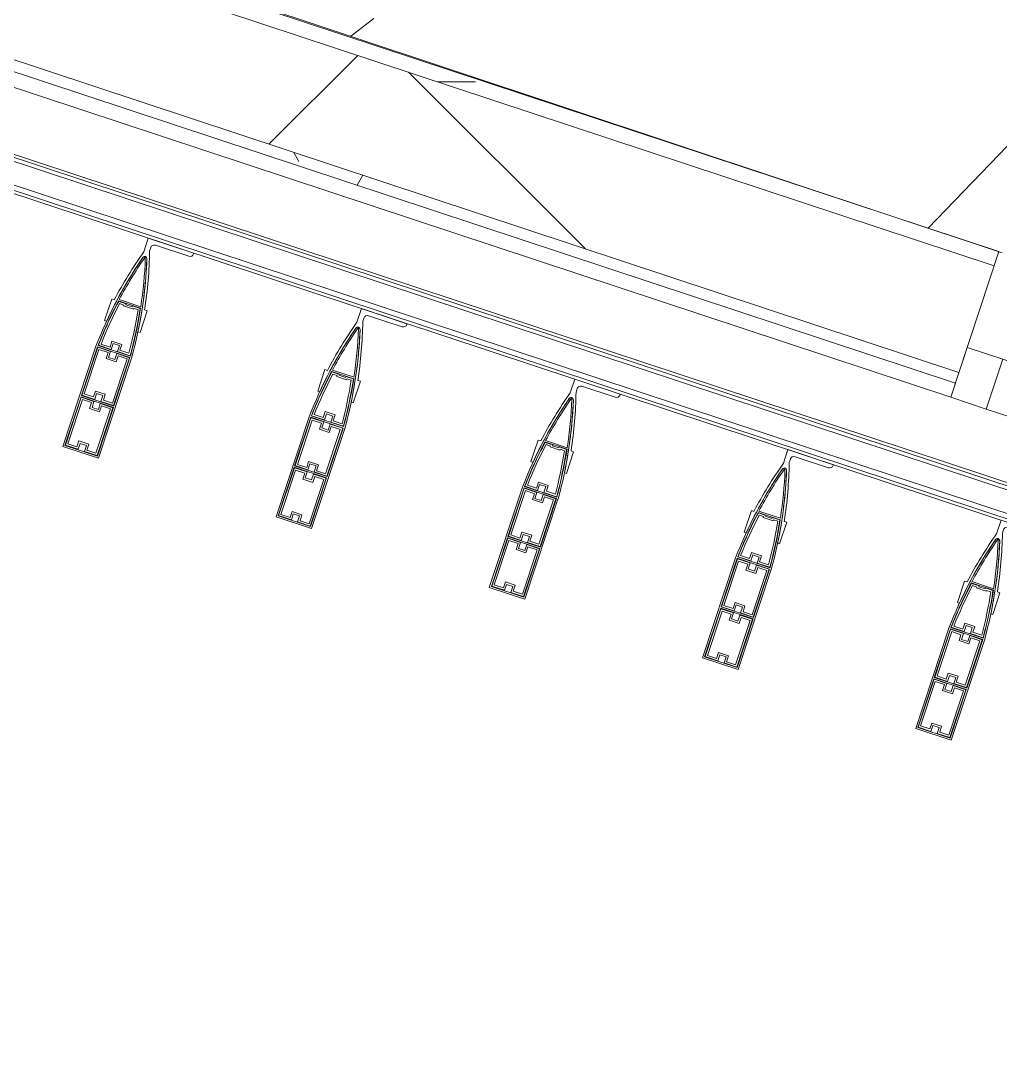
# Model space of a CAD drawing. Header units: millimetres. Extents: x 48966 to 155647, y -43515 to 26217.
# Drawn here: x 63874 to 65183, y -28921 to -27553 of the extents above; entities that cross this region are included whole.
import ezdxf

# ---------------------------------------------------------------- set-up
doc = ezdxf.new("R2010")
doc.units = ezdxf.units.MM
for name, color, linetype, lineweight in [('Каркас_Импост', 7, 'Continuous', 9), ('Обобщенные модели', 7, 'Continuous', 9), ('Обобщенные модели-1', 7, 'Continuous', 18), ('Общие ребра', 7, 'Continuous', 9), ('Окна', 7, 'Continuous', 9), ('Остекление', 7, 'Continuous', 9), ('Стены-1', 7, 'Continuous', 18), ('Штриховка разреза-1', 7, 'Continuous', 9)]:
    doc.layers.add(name, color=color, linetype=linetype, lineweight=lineweight)
doc.layers.add('Окна-1', color=7, linetype='Continuous', lineweight=9, true_color=0x804000)
pattern_1 = [(0, (0, 0), (812.8, 203.2), [67.056, -542.544, 67.056, -542.544, -3251.2]), (0, (0, 0), (812.8, 203.2), [-1219.2, 67.056, -1152.144, 67.056, -542.544, -1422.4]), (0, (0, 0), (812.8, 203.2), [-3048, 67.056, -339.344, 67.056, -948.944]), (120, (304.8, 101.6), (-582.37636, 602.30545), [67.056, -542.544, 67.056, -542.544, -3251.2]), (120, (304.8, 101.6), (-582.37636, 602.30545), [-1219.2, 67.056, -1152.144, 67.056, -542.544, -1422.4]), (120, (304.8, 101.6), (-582.37636, 602.30545), [-3048, 67.056, -339.344, 67.056, -948.944]), (240, (406.4, 508), (-230.42364, -805.50545), [67.056, -542.544, 67.056, -542.544, -3251.2]), (240, (406.4, 508), (-230.42364, -805.50545), [-1219.2, 67.056, -1152.144, 67.056, -542.544, -1422.4]), (240, (406.4, 508), (-230.42364, -805.50545), [-3048, 67.056, -339.344, 67.056, -948.944])]
pattern_2 = [(74.61, (71046.34, -6543.32), (171.45544, 1180.3304), [201.168, -1722.033]), (74.61, (71026.16, -6516.29), (171.45544, 1180.3304), [201.168, -1722.033]), (74.61, (71086.93, -6496.19), (171.45544, 1180.3304), [201.168, -1722.033])]

# ---------------------------------------------------------------- blocks, each defined once
blk = doc.blocks.new('Обвязочная балка 1 - Обвязочная балка 1-1451838-План 5-го этажа на отм_ _12_600')
at = {"layer": 'Обобщенные модели'}
for p, q in [((74394.9, -31223.5), (60228.5, -26538.4)), ((60219, -26566.7), (74385.5, -31251.9))]:
    blk.add_line(p, q, dxfattribs=at)
at = {"layer": 'Обобщенные модели-1'}
for p, q in [((60230.1, -26533.4), (74396.5, -31218.6)), ((74397.8, -31214.8), (60231.4, -26529.6)), ((60215.6, -26577.1), (74382.1, -31262.2)), ((74383.3, -31258.4), (60216.8, -26573.3))]:
    blk.add_line(p, q, dxfattribs=at)
blk = doc.blocks.new('Профиль ламели637 - Профиль ламели-1637617-План 5-го этажа на отм_ _12_600')
at = {"layer": 'Обобщенные модели-1'}
for p, q in [((89806.9, 24507.1), (89806.9, 24366.2)), ((89856.9, 24507.1), (89806.9, 24507.1)), ((89809.1, 24436.5), (89809.1, 24504.9)), ((89809.1, 24504.9), (89854.7, 24504.9)), ((89827.4, 24504.4), (89809.6, 24504.4)), ((89809.6, 24504.4), (89809.6, 24437)), ((89827.4, 24496), (89827.4, 24504.4)), ((89854.2, 24504.4), (89836.3, 24504.4)), ((89836.3, 24504.4), (89836.3, 24496)), ((89854.2, 24437), (89854.2, 24504.4)), ((89854.7, 24504.9), (89854.7, 24436.5)), ((89856.9, 24366.2), (89856.9, 24507.1)), ((89812.1, 24439.5), (89812.1, 24501.9)), ((89812.1, 24501.9), (89824.9, 24501.9)), ((89824.9, 24501.9), (89824.9, 24493.5)), ((89824.9, 24493.5), (89838.8, 24493.5)), ((89836.3, 24496), (89827.4, 24496)), ((89838.8, 24493.5), (89838.8, 24501.9)), ((89838.8, 24501.9), (89851.7, 24501.9)), ((89851.7, 24501.9), (89851.7, 24439.5)), ((89854.7, 24436.5), (89809.1, 24436.5)), ((89809.6, 24437), (89827.4, 24437)), ((89824.9, 24439.5), (89812.1, 24439.5)), ((89838.8, 24447.9), (89824.9, 24447.9)), ((89824.9, 24447.9), (89824.9, 24439.5)), ((89827.4, 24437), (89827.4, 24445.4)), ((89827.4, 24445.4), (89836.3, 24445.4)), ((89836.3, 24445.4), (89836.3, 24437)), ((89836.3, 24437), (89854.2, 24437)), ((89838.8, 24439.5), (89838.8, 24447.9)), ((89851.7, 24439.5), (89838.8, 24439.5)), ((89809.1, 24434.6), (89854.7, 24434.6)), ((89809.1, 24366.2), (89809.1, 24434.6)), ((89827.4, 24434.1), (89809.6, 24434.1)), ((89809.6, 24434.1), (89809.6, 24366.7)), ((89812.1, 24369.2), (89812.1, 24431.6)), ((89812.1, 24431.6), (89824.9, 24431.6)), ((89824.9, 24431.6), (89824.9, 24423.2)), ((89824.9, 24423.2), (89838.8, 24423.2)), ((89827.4, 24425.7), (89827.4, 24434.1)), ((89836.3, 24425.7), (89827.4, 24425.7)), ((89854.2, 24434.1), (89836.3, 24434.1)), ((89836.3, 24434.1), (89836.3, 24425.7)), ((89838.8, 24423.2), (89838.8, 24431.6)), ((89838.8, 24431.6), (89851.7, 24431.6)), ((89851.7, 24431.6), (89851.7, 24369.2)), ((89854.2, 24366.7), (89854.2, 24434.1)), ((89854.7, 24434.6), (89854.7, 24366.2)), ((89824.9, 24369.2), (89812.1, 24369.2)), ((89838.8, 24377.6), (89824.9, 24377.6)), ((89824.9, 24377.6), (89824.9, 24369.2)), ((89827.4, 24366.7), (89827.4, 24375.1)), ((89827.4, 24375.1), (89836.3, 24375.1)), ((89836.3, 24375.1), (89836.3, 24366.7)), ((89838.8, 24369.2), (89838.8, 24377.6)), ((89851.7, 24369.2), (89838.8, 24369.2)), ((89854.7, 24366.2), (89809.1, 24366.2)), ((89809.1, 24364.3), (89854.6, 24364.3)), ((89809.6, 24366.7), (89827.4, 24366.7)), ((89827.4, 24363.8), (89809.6, 24363.8)), ((89812.2, 24361.3), (89824.9, 24361.3)), ((89824.9, 24361.3), (89824.9, 24352.9)), ((89827.4, 24355.4), (89827.4, 24363.8)), ((89836.3, 24355.4), (89827.4, 24355.4)), ((89836.3, 24366.7), (89854.2, 24366.7)), ((89854.2, 24363.8), (89836.3, 24363.8)), ((89836.3, 24363.8), (89836.3, 24355.4)), ((89838.8, 24352.9), (89838.8, 24361.3)), ((89838.8, 24361.3), (89851.5, 24361.3)), ((89824.9, 24352.9), (89838.8, 24352.9)), ((89809.8, 24330.1), (89806.9, 24330.1)), ((89806.9, 24330.1), (89806.9, 24299.7)), ((89856.8, 24330.1), (89853.9, 24330.1)), ((89856.8, 24299.7), (89856.8, 24330.1)), ((89806.9, 24299.7), (89810.5, 24299.7)), ((89847.4, 24299.2), (89816.3, 24299.2)), ((89816.8, 24299.7), (89827.4, 24299.7)), ((89824.9, 24302.2), (89818.9, 24302.2)), ((89838.8, 24303.5), (89824.9, 24303.5)), ((89824.9, 24303.5), (89824.9, 24302.2)), ((89827.4, 24299.7), (89827.4, 24301)), ((89827.4, 24301), (89836.3, 24301)), ((89836.3, 24301), (89836.3, 24299.7)), ((89836.3, 24299.7), (89846.9, 24299.7)), ((89838.8, 24302.2), (89838.8, 24303.5)), ((89844.8, 24302.2), (89838.8, 24302.2)), ((89853.2, 24299.7), (89856.8, 24299.7)), ((89816.6, 24297.3), (89847.1, 24297.3)), ((89828.9, 24223), (89828.9, 24218.1)), ((89835.9, 24207.1), (89835.9, 24226.3)), ((89771.9, 24208.1), (89771.9, 24207.1)), ((89771.9, 24207.1), (89835.9, 24207.1)), ((89823.9, 24213.1), (89776.9, 24213.1))]:
    blk.add_line(p, q, dxfattribs=at)
for centre, radius, start, end in [((90380.6, 24394.6), 574.5, 182.8338, 196.2258), ((90380.7, 24394.3), 572.3, 183.0109, 189.5715), ((90380.4, 24395.9), 571.8, 183.2193, 189.6867), ((90380.5, 24395.6), 569.3, 183.4571, 189.4457), ((89283.1, 24394.6), 574.5, 343.7742, 357.1662), ((89283.2, 24395.6), 569.3, 350.5543, 356.5429), ((89283.3, 24395.9), 571.8, 350.3133, 356.7807), ((89283, 24394.3), 572.3, 350.4285, 356.9891), ((90380.6, 24394.6), 574.5, 186.4465, 196.2576), ((89283.1, 24394.6), 574.5, 343.7424, 353.5535), ((90377.1, 24394.6), 574.5, 189.5084, 197.3712), ((89286.6, 24394.6), 574.5, 342.9661, 350.4916), ((90349, 24386.8), 539.8, 189.5428, 196.4344), ((89314.7, 24386.8), 539.8, 343.5656, 350.4572), ((89831.9, 24235.1), 3, 200, 340), ((89831.9, 24234.5), 2.84, 196.2576, 343.7424), ((89831.9, 24234.2), 0.645, 196.4344, 343.5656), ((89823.9, 24218.1), 5, 270, 0), ((89776.9, 24208.1), 5, 90, 180)]:
    blk.add_arc(centre, radius, start, end, dxfattribs=at)
blk = doc.blocks.new('Профиль ламели638 - Профиль ламели-1637881-План 5-го этажа на отм_ _12_600')
at = {"layer": 'Обобщенные модели-1'}
for p, q in [((89806.9, 24507.1), (89806.9, 24366.2)), ((89856.9, 24507.1), (89806.9, 24507.1)), ((89809.1, 24436.5), (89809.1, 24504.9)), ((89809.1, 24504.9), (89854.7, 24504.9)), ((89827.4, 24504.4), (89809.6, 24504.4)), ((89809.6, 24504.4), (89809.6, 24437)), ((89827.4, 24496), (89827.4, 24504.4)), ((89854.2, 24504.4), (89836.3, 24504.4)), ((89836.3, 24504.4), (89836.3, 24496)), ((89854.2, 24437), (89854.2, 24504.4)), ((89854.7, 24504.9), (89854.7, 24436.5)), ((89856.9, 24366.2), (89856.9, 24507.1)), ((89812.1, 24439.5), (89812.1, 24501.9)), ((89812.1, 24501.9), (89824.9, 24501.9)), ((89824.9, 24501.9), (89824.9, 24493.5)), ((89824.9, 24493.5), (89838.8, 24493.5)), ((89836.3, 24496), (89827.4, 24496)), ((89838.8, 24493.5), (89838.8, 24501.9)), ((89838.8, 24501.9), (89851.7, 24501.9)), ((89851.7, 24501.9), (89851.7, 24439.5)), ((89854.7, 24436.5), (89809.1, 24436.5)), ((89809.6, 24437), (89827.4, 24437)), ((89824.9, 24439.5), (89812.1, 24439.5)), ((89838.8, 24447.9), (89824.9, 24447.9)), ((89824.9, 24447.9), (89824.9, 24439.5)), ((89827.4, 24437), (89827.4, 24445.4)), ((89827.4, 24445.4), (89836.3, 24445.4)), ((89836.3, 24445.4), (89836.3, 24437)), ((89836.3, 24437), (89854.2, 24437)), ((89838.8, 24439.5), (89838.8, 24447.9)), ((89851.7, 24439.5), (89838.8, 24439.5)), ((89809.1, 24434.6), (89854.7, 24434.6)), ((89809.1, 24366.2), (89809.1, 24434.6)), ((89827.4, 24434.1), (89809.6, 24434.1)), ((89809.6, 24434.1), (89809.6, 24366.7)), ((89812.1, 24369.2), (89812.1, 24431.6)), ((89812.1, 24431.6), (89824.9, 24431.6)), ((89824.9, 24431.6), (89824.9, 24423.2)), ((89824.9, 24423.2), (89838.8, 24423.2)), ((89827.4, 24425.7), (89827.4, 24434.1)), ((89836.3, 24425.7), (89827.4, 24425.7)), ((89854.2, 24434.1), (89836.3, 24434.1)), ((89836.3, 24434.1), (89836.3, 24425.7)), ((89838.8, 24423.2), (89838.8, 24431.6)), ((89838.8, 24431.6), (89851.7, 24431.6)), ((89851.7, 24431.6), (89851.7, 24369.2)), ((89854.2, 24366.7), (89854.2, 24434.1)), ((89854.7, 24434.6), (89854.7, 24366.2)), ((89824.9, 24369.2), (89812.1, 24369.2)), ((89838.8, 24377.6), (89824.9, 24377.6)), ((89824.9, 24377.6), (89824.9, 24369.2)), ((89827.4, 24366.7), (89827.4, 24375.1)), ((89827.4, 24375.1), (89836.3, 24375.1)), ((89836.3, 24375.1), (89836.3, 24366.7)), ((89838.8, 24369.2), (89838.8, 24377.6)), ((89851.7, 24369.2), (89838.8, 24369.2)), ((89854.7, 24366.2), (89809.1, 24366.2)), ((89809.1, 24364.3), (89854.6, 24364.3)), ((89809.6, 24366.7), (89827.4, 24366.7)), ((89827.4, 24363.8), (89809.6, 24363.8)), ((89812.2, 24361.3), (89824.9, 24361.3)), ((89824.9, 24361.3), (89824.9, 24352.9)), ((89827.4, 24355.4), (89827.4, 24363.8)), ((89836.3, 24355.4), (89827.4, 24355.4)), ((89836.3, 24366.7), (89854.2, 24366.7)), ((89854.2, 24363.8), (89836.3, 24363.8)), ((89836.3, 24363.8), (89836.3, 24355.4)), ((89838.8, 24352.9), (89838.8, 24361.3)), ((89838.8, 24361.3), (89851.5, 24361.3)), ((89824.9, 24352.9), (89838.8, 24352.9)), ((89809.8, 24330.1), (89806.9, 24330.1)), ((89806.9, 24330.1), (89806.9, 24299.7)), ((89856.8, 24330.1), (89853.9, 24330.1)), ((89856.8, 24299.7), (89856.8, 24330.1)), ((89806.9, 24299.7), (89810.5, 24299.7)), ((89847.4, 24299.2), (89816.3, 24299.2)), ((89816.8, 24299.7), (89827.4, 24299.7)), ((89824.9, 24302.2), (89818.9, 24302.2)), ((89838.8, 24303.5), (89824.9, 24303.5)), ((89824.9, 24303.5), (89824.9, 24302.2)), ((89827.4, 24299.7), (89827.4, 24301)), ((89827.4, 24301), (89836.3, 24301)), ((89836.3, 24301), (89836.3, 24299.7)), ((89836.3, 24299.7), (89846.9, 24299.7)), ((89838.8, 24302.2), (89838.8, 24303.5)), ((89844.8, 24302.2), (89838.8, 24302.2)), ((89853.2, 24299.7), (89856.8, 24299.7)), ((89816.6, 24297.3), (89847.1, 24297.3)), ((89828.9, 24223), (89828.9, 24218.1)), ((89835.9, 24207.1), (89835.9, 24226.3)), ((89771.9, 24208.1), (89771.9, 24207.1)), ((89771.9, 24207.1), (89835.9, 24207.1)), ((89823.9, 24213.1), (89776.9, 24213.1))]:
    blk.add_line(p, q, dxfattribs=at)
for centre, radius, start, end in [((90380.6, 24394.6), 574.5, 182.8338, 196.2258), ((90380.7, 24394.3), 572.3, 183.0109, 189.5715), ((90380.4, 24395.9), 571.8, 183.2193, 189.6867), ((90380.5, 24395.6), 569.3, 183.4571, 189.4457), ((89283.1, 24394.6), 574.5, 343.7742, 357.1662), ((89283.2, 24395.6), 569.3, 350.5543, 356.5429), ((89283.3, 24395.9), 571.8, 350.3133, 356.7807), ((89283, 24394.3), 572.3, 350.4285, 356.9891), ((90380.6, 24394.6), 574.5, 186.4465, 196.2576), ((89283.1, 24394.6), 574.5, 343.7424, 353.5535), ((90377.1, 24394.6), 574.5, 189.5084, 197.3712), ((89286.6, 24394.6), 574.5, 342.9661, 350.4916), ((90349, 24386.8), 539.8, 189.5428, 196.4344), ((89314.7, 24386.8), 539.8, 343.5656, 350.4572), ((89831.9, 24235.1), 3, 200, 340), ((89831.9, 24234.5), 2.84, 196.2576, 343.7424), ((89831.9, 24234.2), 0.645, 196.4344, 343.5656), ((89823.9, 24218.1), 5, 270, 0), ((89776.9, 24208.1), 5, 90, 180)]:
    blk.add_arc(centre, radius, start, end, dxfattribs=at)
blk = doc.blocks.new('Профиль ламели639 - Профиль ламели-1638145-План 5-го этажа на отм_ _12_600')
at = {"layer": 'Обобщенные модели-1'}
for p, q in [((89806.9, 24507.1), (89806.9, 24366.2)), ((89856.9, 24507.1), (89806.9, 24507.1)), ((89809.1, 24436.5), (89809.1, 24504.9)), ((89809.1, 24504.9), (89854.7, 24504.9)), ((89827.4, 24504.4), (89809.6, 24504.4)), ((89809.6, 24504.4), (89809.6, 24437)), ((89827.4, 24496), (89827.4, 24504.4)), ((89854.2, 24504.4), (89836.3, 24504.4)), ((89836.3, 24504.4), (89836.3, 24496)), ((89854.2, 24437), (89854.2, 24504.4)), ((89854.7, 24504.9), (89854.7, 24436.5)), ((89856.9, 24366.2), (89856.9, 24507.1)), ((89812.1, 24439.5), (89812.1, 24501.9)), ((89812.1, 24501.9), (89824.9, 24501.9)), ((89824.9, 24501.9), (89824.9, 24493.5)), ((89824.9, 24493.5), (89838.8, 24493.5)), ((89836.3, 24496), (89827.4, 24496)), ((89838.8, 24493.5), (89838.8, 24501.9)), ((89838.8, 24501.9), (89851.7, 24501.9)), ((89851.7, 24501.9), (89851.7, 24439.5)), ((89854.7, 24436.5), (89809.1, 24436.5)), ((89809.6, 24437), (89827.4, 24437)), ((89824.9, 24439.5), (89812.1, 24439.5)), ((89838.8, 24447.9), (89824.9, 24447.9)), ((89824.9, 24447.9), (89824.9, 24439.5)), ((89827.4, 24437), (89827.4, 24445.4)), ((89827.4, 24445.4), (89836.3, 24445.4)), ((89836.3, 24445.4), (89836.3, 24437)), ((89836.3, 24437), (89854.2, 24437)), ((89838.8, 24439.5), (89838.8, 24447.9)), ((89851.7, 24439.5), (89838.8, 24439.5)), ((89809.1, 24434.6), (89854.7, 24434.6)), ((89809.1, 24366.2), (89809.1, 24434.6)), ((89827.4, 24434.1), (89809.6, 24434.1)), ((89809.6, 24434.1), (89809.6, 24366.7)), ((89812.1, 24369.2), (89812.1, 24431.6)), ((89812.1, 24431.6), (89824.9, 24431.6)), ((89824.9, 24431.6), (89824.9, 24423.2)), ((89824.9, 24423.2), (89838.8, 24423.2)), ((89827.4, 24425.7), (89827.4, 24434.1)), ((89836.3, 24425.7), (89827.4, 24425.7)), ((89854.2, 24434.1), (89836.3, 24434.1)), ((89836.3, 24434.1), (89836.3, 24425.7)), ((89838.8, 24423.2), (89838.8, 24431.6)), ((89838.8, 24431.6), (89851.7, 24431.6)), ((89851.7, 24431.6), (89851.7, 24369.2)), ((89854.2, 24366.7), (89854.2, 24434.1)), ((89854.7, 24434.6), (89854.7, 24366.2)), ((89824.9, 24369.2), (89812.1, 24369.2)), ((89838.8, 24377.6), (89824.9, 24377.6)), ((89824.9, 24377.6), (89824.9, 24369.2)), ((89827.4, 24366.7), (89827.4, 24375.1)), ((89827.4, 24375.1), (89836.3, 24375.1)), ((89836.3, 24375.1), (89836.3, 24366.7)), ((89838.8, 24369.2), (89838.8, 24377.6)), ((89851.7, 24369.2), (89838.8, 24369.2)), ((89854.7, 24366.2), (89809.1, 24366.2)), ((89809.1, 24364.3), (89854.6, 24364.3)), ((89809.6, 24366.7), (89827.4, 24366.7)), ((89827.4, 24363.8), (89809.6, 24363.8)), ((89812.2, 24361.3), (89824.9, 24361.3)), ((89824.9, 24361.3), (89824.9, 24352.9)), ((89827.4, 24355.4), (89827.4, 24363.8)), ((89836.3, 24355.4), (89827.4, 24355.4)), ((89836.3, 24366.7), (89854.2, 24366.7)), ((89854.2, 24363.8), (89836.3, 24363.8)), ((89836.3, 24363.8), (89836.3, 24355.4)), ((89838.8, 24352.9), (89838.8, 24361.3)), ((89838.8, 24361.3), (89851.5, 24361.3)), ((89824.9, 24352.9), (89838.8, 24352.9)), ((89809.8, 24330.1), (89806.9, 24330.1)), ((89806.9, 24330.1), (89806.9, 24299.7)), ((89856.8, 24330.1), (89853.9, 24330.1)), ((89856.8, 24299.7), (89856.8, 24330.1)), ((89806.9, 24299.7), (89810.5, 24299.7)), ((89847.4, 24299.2), (89816.3, 24299.2)), ((89816.8, 24299.7), (89827.4, 24299.7)), ((89824.9, 24302.2), (89818.9, 24302.2)), ((89838.8, 24303.5), (89824.9, 24303.5)), ((89824.9, 24303.5), (89824.9, 24302.2)), ((89827.4, 24299.7), (89827.4, 24301)), ((89827.4, 24301), (89836.3, 24301)), ((89836.3, 24301), (89836.3, 24299.7)), ((89836.3, 24299.7), (89846.9, 24299.7)), ((89838.8, 24302.2), (89838.8, 24303.5)), ((89844.8, 24302.2), (89838.8, 24302.2)), ((89853.2, 24299.7), (89856.8, 24299.7)), ((89816.6, 24297.3), (89847.1, 24297.3)), ((89828.9, 24223), (89828.9, 24218.1)), ((89835.9, 24207.1), (89835.9, 24226.3)), ((89771.9, 24208.1), (89771.9, 24207.1)), ((89771.9, 24207.1), (89835.9, 24207.1)), ((89823.9, 24213.1), (89776.9, 24213.1))]:
    blk.add_line(p, q, dxfattribs=at)
for centre, radius, start, end in [((90380.6, 24394.6), 574.5, 182.8338, 196.2258), ((90380.7, 24394.3), 572.3, 183.0109, 189.5715), ((90380.4, 24395.9), 571.8, 183.2193, 189.6867), ((90380.5, 24395.6), 569.3, 183.4571, 189.4457), ((89283.1, 24394.6), 574.5, 343.7742, 357.1662), ((89283.2, 24395.6), 569.3, 350.5543, 356.5429), ((89283.3, 24395.9), 571.8, 350.3133, 356.7807), ((89283, 24394.3), 572.3, 350.4285, 356.9891), ((90380.6, 24394.6), 574.5, 186.4465, 196.2576), ((89283.1, 24394.6), 574.5, 343.7424, 353.5535), ((90377.1, 24394.6), 574.5, 189.5084, 197.3712), ((89286.6, 24394.6), 574.5, 342.9661, 350.4916), ((90349, 24386.8), 539.8, 189.5428, 196.4344), ((89314.7, 24386.8), 539.8, 343.5656, 350.4572), ((89831.9, 24235.1), 3, 200, 340), ((89831.9, 24234.5), 2.84, 196.2576, 343.7424), ((89831.9, 24234.2), 0.645, 196.4344, 343.5656), ((89823.9, 24218.1), 5, 270, 0), ((89776.9, 24208.1), 5, 90, 180)]:
    blk.add_arc(centre, radius, start, end, dxfattribs=at)
blk = doc.blocks.new('Профиль ламели640 - Профиль ламели-1638409-План 5-го этажа на отм_ _12_600')
at = {"layer": 'Обобщенные модели-1'}
for p, q in [((89806.9, 24507.1), (89806.9, 24366.2)), ((89856.9, 24507.1), (89806.9, 24507.1)), ((89809.1, 24436.5), (89809.1, 24504.9)), ((89809.1, 24504.9), (89854.7, 24504.9)), ((89827.4, 24504.4), (89809.6, 24504.4)), ((89809.6, 24504.4), (89809.6, 24437)), ((89827.4, 24496), (89827.4, 24504.4)), ((89854.2, 24504.4), (89836.3, 24504.4)), ((89836.3, 24504.4), (89836.3, 24496)), ((89854.2, 24437), (89854.2, 24504.4)), ((89854.7, 24504.9), (89854.7, 24436.5)), ((89856.9, 24366.2), (89856.9, 24507.1)), ((89812.1, 24439.5), (89812.1, 24501.9)), ((89812.1, 24501.9), (89824.9, 24501.9)), ((89824.9, 24501.9), (89824.9, 24493.5)), ((89824.9, 24493.5), (89838.8, 24493.5)), ((89836.3, 24496), (89827.4, 24496)), ((89838.8, 24493.5), (89838.8, 24501.9)), ((89838.8, 24501.9), (89851.7, 24501.9)), ((89851.7, 24501.9), (89851.7, 24439.5)), ((89854.7, 24436.5), (89809.1, 24436.5)), ((89809.6, 24437), (89827.4, 24437)), ((89824.9, 24439.5), (89812.1, 24439.5)), ((89838.8, 24447.9), (89824.9, 24447.9)), ((89824.9, 24447.9), (89824.9, 24439.5)), ((89827.4, 24437), (89827.4, 24445.4)), ((89827.4, 24445.4), (89836.3, 24445.4)), ((89836.3, 24445.4), (89836.3, 24437)), ((89836.3, 24437), (89854.2, 24437)), ((89838.8, 24439.5), (89838.8, 24447.9)), ((89851.7, 24439.5), (89838.8, 24439.5)), ((89809.1, 24434.6), (89854.7, 24434.6)), ((89809.1, 24366.2), (89809.1, 24434.6)), ((89827.4, 24434.1), (89809.6, 24434.1)), ((89809.6, 24434.1), (89809.6, 24366.7)), ((89812.1, 24369.2), (89812.1, 24431.6)), ((89812.1, 24431.6), (89824.9, 24431.6)), ((89824.9, 24431.6), (89824.9, 24423.2)), ((89824.9, 24423.2), (89838.8, 24423.2)), ((89827.4, 24425.7), (89827.4, 24434.1)), ((89836.3, 24425.7), (89827.4, 24425.7)), ((89854.2, 24434.1), (89836.3, 24434.1)), ((89836.3, 24434.1), (89836.3, 24425.7)), ((89838.8, 24423.2), (89838.8, 24431.6)), ((89838.8, 24431.6), (89851.7, 24431.6)), ((89851.7, 24431.6), (89851.7, 24369.2)), ((89854.2, 24366.7), (89854.2, 24434.1)), ((89854.7, 24434.6), (89854.7, 24366.2)), ((89824.9, 24369.2), (89812.1, 24369.2)), ((89838.8, 24377.6), (89824.9, 24377.6)), ((89824.9, 24377.6), (89824.9, 24369.2)), ((89827.4, 24366.7), (89827.4, 24375.1)), ((89827.4, 24375.1), (89836.3, 24375.1)), ((89836.3, 24375.1), (89836.3, 24366.7)), ((89838.8, 24369.2), (89838.8, 24377.6)), ((89851.7, 24369.2), (89838.8, 24369.2)), ((89854.7, 24366.2), (89809.1, 24366.2)), ((89809.1, 24364.3), (89854.6, 24364.3)), ((89809.6, 24366.7), (89827.4, 24366.7)), ((89827.4, 24363.8), (89809.6, 24363.8)), ((89812.2, 24361.3), (89824.9, 24361.3)), ((89824.9, 24361.3), (89824.9, 24352.9)), ((89827.4, 24355.4), (89827.4, 24363.8)), ((89836.3, 24355.4), (89827.4, 24355.4)), ((89836.3, 24366.7), (89854.2, 24366.7)), ((89854.2, 24363.8), (89836.3, 24363.8)), ((89836.3, 24363.8), (89836.3, 24355.4)), ((89838.8, 24352.9), (89838.8, 24361.3)), ((89838.8, 24361.3), (89851.5, 24361.3)), ((89824.9, 24352.9), (89838.8, 24352.9)), ((89809.8, 24330.1), (89806.9, 24330.1)), ((89806.9, 24330.1), (89806.9, 24299.7)), ((89856.8, 24330.1), (89853.9, 24330.1)), ((89856.8, 24299.7), (89856.8, 24330.1)), ((89806.9, 24299.7), (89810.5, 24299.7)), ((89847.4, 24299.2), (89816.3, 24299.2)), ((89816.8, 24299.7), (89827.4, 24299.7)), ((89824.9, 24302.2), (89818.9, 24302.2)), ((89838.8, 24303.5), (89824.9, 24303.5)), ((89824.9, 24303.5), (89824.9, 24302.2)), ((89827.4, 24299.7), (89827.4, 24301)), ((89827.4, 24301), (89836.3, 24301)), ((89836.3, 24301), (89836.3, 24299.7)), ((89836.3, 24299.7), (89846.9, 24299.7)), ((89838.8, 24302.2), (89838.8, 24303.5)), ((89844.8, 24302.2), (89838.8, 24302.2)), ((89853.2, 24299.7), (89856.8, 24299.7)), ((89816.6, 24297.3), (89847.1, 24297.3)), ((89828.9, 24223), (89828.9, 24218.1)), ((89835.9, 24207.1), (89835.9, 24226.3)), ((89771.9, 24208.1), (89771.9, 24207.1)), ((89771.9, 24207.1), (89835.9, 24207.1)), ((89823.9, 24213.1), (89776.9, 24213.1))]:
    blk.add_line(p, q, dxfattribs=at)
for centre, radius, start, end in [((90380.6, 24394.6), 574.5, 182.8338, 196.2258), ((90380.7, 24394.3), 572.3, 183.0109, 189.5715), ((90380.4, 24395.9), 571.8, 183.2193, 189.6867), ((90380.5, 24395.6), 569.3, 183.4571, 189.4457), ((89283.1, 24394.6), 574.5, 343.7742, 357.1662), ((89283.2, 24395.6), 569.3, 350.5543, 356.5429), ((89283.3, 24395.9), 571.8, 350.3133, 356.7807), ((89283, 24394.3), 572.3, 350.4285, 356.9891), ((90380.6, 24394.6), 574.5, 186.4465, 196.2576), ((89283.1, 24394.6), 574.5, 343.7424, 353.5535), ((90377.1, 24394.6), 574.5, 189.5084, 197.3712), ((89286.6, 24394.6), 574.5, 342.9661, 350.4916), ((90349, 24386.8), 539.8, 189.5428, 196.4344), ((89314.7, 24386.8), 539.8, 343.5656, 350.4572), ((89831.9, 24235.1), 3, 200, 340), ((89831.9, 24234.5), 2.84, 196.2576, 343.7424), ((89831.9, 24234.2), 0.645, 196.4344, 343.5656), ((89823.9, 24218.1), 5, 270, 0), ((89776.9, 24208.1), 5, 90, 180)]:
    blk.add_arc(centre, radius, start, end, dxfattribs=at)
blk = doc.blocks.new('Профиль ламели641 - Профиль ламели-1638673-План 5-го этажа на отм_ _12_600')
at = {"layer": 'Обобщенные модели-1'}
for p, q in [((89806.9, 24507.1), (89806.9, 24366.2)), ((89856.9, 24507.1), (89806.9, 24507.1)), ((89809.1, 24436.5), (89809.1, 24504.9)), ((89809.1, 24504.9), (89854.7, 24504.9)), ((89827.4, 24504.4), (89809.6, 24504.4)), ((89809.6, 24504.4), (89809.6, 24437)), ((89827.4, 24496), (89827.4, 24504.4)), ((89854.2, 24504.4), (89836.3, 24504.4)), ((89836.3, 24504.4), (89836.3, 24496)), ((89854.2, 24437), (89854.2, 24504.4)), ((89854.7, 24504.9), (89854.7, 24436.5)), ((89856.9, 24366.2), (89856.9, 24507.1)), ((89812.1, 24439.5), (89812.1, 24501.9)), ((89812.1, 24501.9), (89824.9, 24501.9)), ((89824.9, 24501.9), (89824.9, 24493.5)), ((89824.9, 24493.5), (89838.8, 24493.5)), ((89836.3, 24496), (89827.4, 24496)), ((89838.8, 24493.5), (89838.8, 24501.9)), ((89838.8, 24501.9), (89851.7, 24501.9)), ((89851.7, 24501.9), (89851.7, 24439.5)), ((89854.7, 24436.5), (89809.1, 24436.5)), ((89809.6, 24437), (89827.4, 24437)), ((89824.9, 24439.5), (89812.1, 24439.5)), ((89838.8, 24447.9), (89824.9, 24447.9)), ((89824.9, 24447.9), (89824.9, 24439.5)), ((89827.4, 24437), (89827.4, 24445.4)), ((89827.4, 24445.4), (89836.3, 24445.4)), ((89836.3, 24445.4), (89836.3, 24437)), ((89836.3, 24437), (89854.2, 24437)), ((89838.8, 24439.5), (89838.8, 24447.9)), ((89851.7, 24439.5), (89838.8, 24439.5)), ((89809.1, 24434.6), (89854.7, 24434.6)), ((89809.1, 24366.2), (89809.1, 24434.6)), ((89827.4, 24434.1), (89809.6, 24434.1)), ((89809.6, 24434.1), (89809.6, 24366.7)), ((89812.1, 24369.2), (89812.1, 24431.6)), ((89812.1, 24431.6), (89824.9, 24431.6)), ((89824.9, 24431.6), (89824.9, 24423.2)), ((89824.9, 24423.2), (89838.8, 24423.2)), ((89827.4, 24425.7), (89827.4, 24434.1)), ((89836.3, 24425.7), (89827.4, 24425.7)), ((89854.2, 24434.1), (89836.3, 24434.1)), ((89836.3, 24434.1), (89836.3, 24425.7)), ((89838.8, 24423.2), (89838.8, 24431.6)), ((89838.8, 24431.6), (89851.7, 24431.6)), ((89851.7, 24431.6), (89851.7, 24369.2)), ((89854.2, 24366.7), (89854.2, 24434.1)), ((89854.7, 24434.6), (89854.7, 24366.2)), ((89824.9, 24369.2), (89812.1, 24369.2)), ((89838.8, 24377.6), (89824.9, 24377.6)), ((89824.9, 24377.6), (89824.9, 24369.2)), ((89827.4, 24366.7), (89827.4, 24375.1)), ((89827.4, 24375.1), (89836.3, 24375.1)), ((89836.3, 24375.1), (89836.3, 24366.7)), ((89838.8, 24369.2), (89838.8, 24377.6)), ((89851.7, 24369.2), (89838.8, 24369.2)), ((89854.7, 24366.2), (89809.1, 24366.2)), ((89809.1, 24364.3), (89854.6, 24364.3)), ((89809.6, 24366.7), (89827.4, 24366.7)), ((89827.4, 24363.8), (89809.6, 24363.8)), ((89812.2, 24361.3), (89824.9, 24361.3)), ((89824.9, 24361.3), (89824.9, 24352.9)), ((89827.4, 24355.4), (89827.4, 24363.8)), ((89836.3, 24355.4), (89827.4, 24355.4)), ((89836.3, 24366.7), (89854.2, 24366.7)), ((89854.2, 24363.8), (89836.3, 24363.8)), ((89836.3, 24363.8), (89836.3, 24355.4)), ((89838.8, 24352.9), (89838.8, 24361.3)), ((89838.8, 24361.3), (89851.5, 24361.3)), ((89824.9, 24352.9), (89838.8, 24352.9)), ((89809.8, 24330.1), (89806.9, 24330.1)), ((89806.9, 24330.1), (89806.9, 24299.7)), ((89856.8, 24330.1), (89853.9, 24330.1)), ((89856.8, 24299.7), (89856.8, 24330.1)), ((89806.9, 24299.7), (89810.5, 24299.7)), ((89847.4, 24299.2), (89816.3, 24299.2)), ((89816.8, 24299.7), (89827.4, 24299.7)), ((89824.9, 24302.2), (89818.9, 24302.2)), ((89838.8, 24303.5), (89824.9, 24303.5)), ((89824.9, 24303.5), (89824.9, 24302.2)), ((89827.4, 24299.7), (89827.4, 24301)), ((89827.4, 24301), (89836.3, 24301)), ((89836.3, 24301), (89836.3, 24299.7)), ((89836.3, 24299.7), (89846.9, 24299.7)), ((89838.8, 24302.2), (89838.8, 24303.5)), ((89844.8, 24302.2), (89838.8, 24302.2)), ((89853.2, 24299.7), (89856.8, 24299.7)), ((89816.6, 24297.3), (89847.1, 24297.3)), ((89828.9, 24223), (89828.9, 24218.1)), ((89835.9, 24207.1), (89835.9, 24226.3)), ((89771.9, 24208.1), (89771.9, 24207.1)), ((89771.9, 24207.1), (89835.9, 24207.1)), ((89823.9, 24213.1), (89776.9, 24213.1))]:
    blk.add_line(p, q, dxfattribs=at)
for centre, radius, start, end in [((90380.6, 24394.6), 574.5, 182.8338, 196.2258), ((90380.7, 24394.3), 572.3, 183.0109, 189.5715), ((90380.4, 24395.9), 571.8, 183.2193, 189.6867), ((90380.5, 24395.6), 569.3, 183.4571, 189.4457), ((89283.1, 24394.6), 574.5, 343.7742, 357.1662), ((89283.2, 24395.6), 569.3, 350.5543, 356.5429), ((89283.3, 24395.9), 571.8, 350.3133, 356.7807), ((89283, 24394.3), 572.3, 350.4285, 356.9891), ((90380.6, 24394.6), 574.5, 186.4465, 196.2576), ((89283.1, 24394.6), 574.5, 343.7424, 353.5535), ((90377.1, 24394.6), 574.5, 189.5084, 197.3712), ((89286.6, 24394.6), 574.5, 342.9661, 350.4916), ((90349, 24386.8), 539.8, 189.5428, 196.4344), ((89314.7, 24386.8), 539.8, 343.5656, 350.4572), ((89831.9, 24235.1), 3, 200, 340), ((89831.9, 24234.5), 2.84, 196.2576, 343.7424), ((89831.9, 24234.2), 0.645, 196.4344, 343.5656), ((89823.9, 24218.1), 5, 270, 0), ((89776.9, 24208.1), 5, 90, 180)]:
    blk.add_arc(centre, radius, start, end, dxfattribs=at)
blk = doc.blocks.new('Окно 2-Распашное - Один переплет с многокамерным стеклопакетом - 30674-99 - ОК-1 1200-1800-V68-План 5-го этажа на отм_ _12_600')
at = {"layer": 'Окна'}
h = blk.add_hatch(dxfattribs=at)
h.set_pattern_fill('FP_37', color=256, style=0, pattern_type=2)
h.set_pattern_definition(pattern_2)
h.paths.add_polyline_path([(70, 52.5), (70, 48.5), (458, 48.5), (458, 52.5), (390.7, 52.5)], flags=0)
at = {"layer": 'Остекление'}
h = blk.add_hatch(dxfattribs=at)
h.set_pattern_fill('FP_37', color=256, style=0, pattern_type=2)
h.set_pattern_definition(pattern_2)
h.paths.add_polyline_path([(70, 66.5), (70, 62.5), (458, 62.5), (458, 66.5), (386, 66.5)], flags=0)
h.paths.add_polyline_path([(70, 38.5), (70, 34.5), (458, 34.5), (458, 38.5), (395.3, 38.5)], flags=0)
at = {"layer": 'Каркас_Импост'}
for p, q in [((-550, 102.5), (-550, 32.5)), ((-487, 102.5), (-550, 102.5)), ((-487, 88.5), (-487, 102.5)), ((-487, 102.5), (-41, 102.5)), ((-487, 88.5), (-487, 102.5)), ((41, 102.5), (-41, 102.5)), ((-41, 102.5), (-41, 88.5)), ((-41, 88.5), (-41, 102.5)), ((41, 88.5), (41, 102.5)), ((41, 102.5), (487, 102.5)), ((41, 102.5), (41, 88.5)), ((550, 102.5), (487, 102.5)), ((487, 102.5), (487, 88.5)), ((487, 102.5), (487, 88.5)), ((550, 32.5), (550, 102.5)), ((-507, 32.5), (-507, 88.5)), ((-507, 88.5), (-487, 88.5)), ((-59.9, 88.5), (-507, 88.5)), ((-507, 32.5), (-507, 88.5)), ((-438, 86.5), (-495, 86.5)), ((-495, 86.5), (-495, 30.5)), ((-41, 88.5), (-487, 88.5)), ((-438, 66.5), (-438, 86.5)), ((-90, 86.5), (-438, 86.5)), ((-438, 86.5), (-438, 66.5)), ((-33, 86.5), (-90, 86.5)), ((-90, 86.5), (-90, 66.5)), ((-90, 86.5), (-90, 66.5)), ((-21, 88.5), (-58.9, 88.5)), ((-41, 88.5), (-21, 88.5)), ((-33, 30.5), (-33, 86.5)), ((-21, 88.5), (-21, 32.5)), ((-21, 32.5), (-21, 88.5)), ((21, 32.5), (21, 88.5)), ((21, 88.5), (41, 88.5)), ((21, 88.5), (21, 32.5)), ((507, 88.5), (21, 88.5)), ((90, 86.5), (33, 86.5)), ((33, 86.5), (33, 30.5)), ((487, 88.5), (41, 88.5)), ((90, 66.5), (90, 86.5)), ((90, 66.5), (90, 86.5)), ((438, 86.5), (90, 86.5)), ((438, 86.5), (438, 66.5)), ((495, 86.5), (438, 86.5)), ((438, 66.5), (438, 86.5)), ((487, 88.5), (507, 88.5)), ((495, 30.5), (495, 86.5)), ((507, 88.5), (507, 32.5)), ((507, 88.5), (507, 32.5)), ((-458, 34.5), (-458, 66.5)), ((-458, 66.5), (-438, 66.5)), ((-70, 66.5), (-458, 66.5)), ((-458, 66.5), (-458, 34.5)), ((-438, 66.5), (-90, 66.5)), ((-90, 66.5), (-70, 66.5)), ((-70, 66.5), (-70, 34.5)), ((-70, 66.5), (-70, 34.5)), ((70, 34.5), (70, 66.5)), ((70, 66.5), (90, 66.5)), ((458, 66.5), (70, 66.5)), ((70, 34.5), (70, 66.5)), ((90, 66.5), (438, 66.5)), ((438, 66.5), (458, 66.5)), ((458, 66.5), (458, 34.5)), ((458, 34.5), (458, 66.5)), ((-550, 32.5), (-507, 32.5)), ((-495, 30.5), (-515, 30.5)), ((-515, 30.5), (-515, 16.5)), ((-495, 32.5), (-507, 32.5)), ((-438, 34.5), (-458, 34.5)), ((-458, 34.5), (-70, 34.5)), ((-438, 16.5), (-438, 34.5)), ((-90, 34.5), (-438, 34.5)), ((-438, 34.5), (-438, 16.5)), ((-70, 34.5), (-90, 34.5)), ((-90, 34.5), (-90, 16.5)), ((-90, 34.5), (-90, 16.5)), ((-21, 32.5), (-33, 32.5)), ((-13, 30.5), (-33, 30.5)), ((-21, 32.5), (21, 32.5)), ((-13, 16.5), (-13, 30.5)), ((33, 30.5), (13, 30.5)), ((13, 30.5), (13, 16.5)), ((33, 32.5), (21, 32.5)), ((90, 34.5), (70, 34.5)), ((70, 34.5), (458, 34.5)), ((90, 16.5), (90, 34.5)), ((90, 16.5), (90, 34.5)), ((438, 34.5), (90, 34.5)), ((458, 34.5), (438, 34.5)), ((438, 34.5), (438, 16.5)), ((438, 16.5), (438, 34.5)), ((507, 32.5), (495, 32.5)), ((515, 30.5), (495, 30.5)), ((507, 32.5), (550, 32.5)), ((515, 16.5), (515, 30.5)), ((-515, 16.5), (-438, 16.5)), ((-438, 16.5), (-90, 16.5)), ((-90, 16.5), (-13, 16.5)), ((13, 16.5), (90, 16.5)), ((90, 16.5), (438, 16.5)), ((438, 16.5), (515, 16.5))]:
    blk.add_line(p, q, dxfattribs=at)
at = {"layer": 'Окна'}
for p, q in [((-437.6, 102.5), (-487, 102.5)), ((-487, 102.5), (-474.6, 102.5)), ((-53.3, 102.5), (-41, 102.5)), ((53.3, 102.5), (41, 102.5)), ((438.2, 102.5), (487, 102.5)), ((487, 102.5), (474.8, 102.5)), ((-70, 62.5), (-458, 62.5)), ((-458, 52.5), (-458, 62.5)), ((-85, 62.5), (-443, 62.5)), ((-70, 62.5), (-70, 52.5)), ((70, 52.5), (70, 62.5)), ((458, 62.5), (70, 62.5)), ((443, 62.5), (85, 62.5)), ((458, 62.5), (458, 52.5)), ((-458, 52.5), (-70, 52.5)), ((-70, 48.5), (-458, 48.5)), ((-458, 38.5), (-458, 48.5)), ((-443, 52.5), (-85, 52.5)), ((-85, 48.5), (-443, 48.5)), ((-70, 48.5), (-70, 38.5)), ((70, 52.5), (458, 52.5)), ((70, 38.5), (70, 48.5)), ((458, 48.5), (70, 48.5)), ((85, 52.5), (443, 52.5)), ((443, 48.5), (85, 48.5)), ((458, 48.5), (458, 38.5)), ((-458, 38.5), (-70, 38.5)), ((-443, 38.5), (-85, 38.5)), ((70, 38.5), (458, 38.5)), ((85, 38.5), (443, 38.5))]:
    blk.add_line(p, q, dxfattribs=at)
at = {"layer": 'Окна-1'}
for p, q in [((-600, 102.5), (-600, 32.5)), ((-550, 102.5), (-600, 102.5)), ((-550, 32.5), (-550, 102.5)), ((550, 102.5), (-550, 102.5)), ((-550, 32.5), (-550, 102.5)), ((600, 102.5), (550, 102.5)), ((550, 102.5), (550, 32.5)), ((550, 32.5), (550, 102.5)), ((600, 32.5), (600, 102.5)), ((-600, 32.5), (-550, 32.5)), ((-550, 32.5), (-495, 32.5)), ((-33, 32.5), (33, 32.5)), ((495, 32.5), (550, 32.5)), ((550, 32.5), (600, 32.5))]:
    blk.add_line(p, q, dxfattribs=at)
at = {"layer": 'Остекление'}
for p, q in [((-70, 66.5), (-458, 66.5)), ((-458, 66.5), (-458, 62.5)), ((-458, 62.5), (-70, 62.5)), ((-70, 62.5), (-70, 66.5)), ((70, 66.5), (70, 62.5)), ((458, 66.5), (70, 66.5)), ((70, 62.5), (458, 62.5)), ((458, 62.5), (458, 66.5)), ((-70, 52.5), (-458, 52.5)), ((-458, 52.5), (-458, 48.5)), ((-458, 48.5), (-70, 48.5)), ((-70, 48.5), (-70, 52.5)), ((70, 52.5), (70, 48.5)), ((458, 52.5), (70, 52.5)), ((70, 48.5), (458, 48.5)), ((458, 48.5), (458, 52.5)), ((-70, 38.5), (-458, 38.5)), ((-458, 38.5), (-458, 34.5)), ((-458, 34.5), (-70, 34.5)), ((-70, 34.5), (-70, 38.5)), ((70, 38.5), (70, 34.5)), ((458, 38.5), (70, 38.5)), ((70, 34.5), (458, 34.5)), ((458, 34.5), (458, 38.5))]:
    blk.add_line(p, q, dxfattribs=at)

msp = doc.modelspace()

# ---------------------------------------------------------------- hatches: boundary and pattern name
at = {"layer": 'Штриховка разреза-1'}
h = msp.add_hatch(dxfattribs=at)
h.set_pattern_fill('FP_7', color=256, style=0, pattern_type=2)
h.set_pattern_definition([(50, (0, 0), (1457.472, -127.512), [152.4, -1676.4]), (355, (0, 0), (-281.942, 1528.454), [121.92, -1341.12]), (100.451, (121.5, -10.6), (1175.54, 1400.933), [129.52, -1424.72]), (46.184, (0, 406.4), (2168.632, -336.34), [228.6, -2514.6]), (96.636, (180.7, 378.4), (1899.22, 1979.42), [194.28, -2137.08]), (351.184, (0, 406.4), (1899.24, 1979.4), [182.88, -2011.68]), (21, (203.2, 304.8), (1212.915, -818.121), [152.4, -1676.4]), (326, (203.2, 304.8), (494.417, 1473.504), [121.92, -1341.12]), (71.451, (304.3, 236.6), (1707.337, 655.37), [129.52, -1424.72]), (37.5, (0, 0), (24.7094, 676.4402), [67.056, -1257.808, 67.056, -1294.384, -1346.2]), (37.5, (0, 0), (24.7094, 676.4402), [-2686.304, 67.056, -1279.144]), (7.5, (0, 0), (534.558, 801.444), [67.056, -709.168, 67.056, -1227.328, -513.08]), (7.5, (0, 0), (534.558, 801.444), [-2070.608, 67.056, -446.024]), (327.5, (-453.14, 0), (1084.7275, -45.8312), [67.056, -440.944, 67.056, -1517.904, -2103.12]), (327.5, (-453.14, 0), (1084.7275, -45.8312), [-2092.96, 67.056, -2036.064]), (317.5, (-656.3, 0), (1185.035, 203.414), [67.056, -593.344, 67.056, -985.52, -1493.52]), (317.5, (-656.3, 0), (1185.035, 203.414), [-1712.976, 67.056, -1426.464])])
h.paths.add_polyline_path([(68117.7, -28838.2), (68212.3, -28553.6), (67557.6, -28335.8), (67462.9, -28620.5), (67992.5, -28796.6)], flags=0)
h.paths.add_polyline_path([(65185.5, -27863.2), (65280.2, -27578.5), (64008.6, -27155.9), (63914, -27440.3), (64914.8, -27773.1)], flags=0)
h = msp.add_hatch(dxfattribs=at)
h.set_pattern_fill('FP_8', color=256, style=0, pattern_type=2)
h.set_pattern_definition(pattern_1)
h.paths.add_polyline_path([(75039.5, -31142.9), (75043.2, -31131.8), (74906.9, -31087.5), (74909.7, -31078.9), (73934.4, -30756.4), (73928.1, -30775.4), (74909.9, -31100.1)], flags=0)
h.paths.add_polyline_path([(72788.8, -30398.6), (72795.1, -30379.6), (70972.7, -29776.9), (70966.5, -29795.9), (72411.1, -30273.7)], flags=0)
h.paths.add_polyline_path([(69827.2, -29419.1), (69833.4, -29400.1), (67459.9, -28615.1), (67453.6, -28634.1), (69598.7, -29343.5)], flags=0)
h.paths.add_polyline_path([(65174.9, -27880.5), (65181.1, -27861.5), (63061.9, -27160.6), (63055.7, -27179.6), (64914.8, -27794.5)], flags=0)
h = msp.add_hatch(dxfattribs=at)
h.set_pattern_fill('FP_9', color=256, style=0, pattern_type=2)
h.set_pattern_definition([(45, (0, 0), (-707.107, 707.107), []), (135, (0, 0), (-707.107, -707.107), [])])
h.paths.add_polyline_path([(74992.4, -31285.3), (75039.5, -31142.9), (73928.1, -30775.4), (73881, -30917.8), (74909.9, -31258.1)], flags=0)
h.paths.add_polyline_path([(72741.7, -30541), (72788.8, -30398.6), (70966.5, -29795.9), (70919.4, -29938.3), (72730.7, -30537.4)], flags=0)
h.paths.add_polyline_path([(69780.1, -29561.5), (69827.2, -29419.1), (67453.6, -28634.1), (67406.5, -28776.5), (69769.1, -29557.9)], flags=0)
h.paths.add_polyline_path([(65127.8, -28022.9), (65174.9, -27880.5), (63055.7, -27179.6), (63009.1, -27322.2), (65116.8, -28019.3)], flags=0)
h = msp.add_hatch(dxfattribs=at)
h.set_pattern_fill('FP_8', color=256, style=0, pattern_type=2)
h.set_pattern_definition(pattern_1)
h.paths.add_polyline_path([(74987.7, -31299.6), (74992.4, -31285.3), (73881, -30917.8), (73876.3, -30932), (74909.9, -31273.9)], flags=0)
h.paths.add_polyline_path([(72737, -30555.2), (72741.7, -30541), (70919.4, -29938.3), (70914.7, -29952.5), (72730.7, -30553.2)], flags=0)
h.paths.add_polyline_path([(69775.3, -29575.7), (69780.1, -29561.5), (67406.5, -28776.5), (67401.8, -28790.8), (69769.1, -29573.7)], flags=0)
h.paths.add_polyline_path([(65123.1, -28037.1), (65127.8, -28022.9), (63009.1, -27322.2), (63004.4, -27336.5), (65116.8, -28035.1)], flags=0)

# ---------------------------------------------------------------- linework, layer by layer
at = {"layer": 'Общие ребра'}
for p, q in [((63055.7, -27179.6), (65174.9, -27880.5)), ((63009.1, -27322.2), (65127.8, -28022.9)), ((63004.4, -27336.5), (65123.1, -28037.1))]:
    msp.add_line(p, q, dxfattribs=at)
at = {"layer": 'Стены-1'}
for p, q in [((65181.1, -27861.5), (63061.9, -27160.6)), ((62998.2, -27355.5), (65116.8, -28056.1)), ((63914, -27440.3), (65185.5, -27863.2)), ((65116.8, -28056.1), (65181.1, -27861.5))]:
    msp.add_line(p, q, dxfattribs=at)

# ---------------------------------------------------------------- block references
at = {"layer": 'Обобщенные модели'}
msp.add_blockref('Обвязочная балка 1 - Обвязочная балка 1-1451838-План 5-го этажа на отм_ _12_600', (0, 0), dxfattribs=at)
at = {"layer": 'Обобщенные модели', "rotation": 161.6998507353479}
for name, p in [('Профиль ламели637 - Профиль ламели-1637617-План 5-го этажа на отм_ _12_600', (156938.2, -33068.7)), ('Профиль ламели638 - Профиль ламели-1637881-План 5-го этажа на отм_ _12_600', (157223, -33162.9)), ('Профиль ламели639 - Профиль ламели-1638145-План 5-го этажа на отм_ _12_600', (157507.9, -33257.1)), ('Профиль ламели640 - Профиль ламели-1638409-План 5-го этажа на отм_ _12_600', (157792.7, -33351.3)), ('Профиль ламели641 - Профиль ламели-1638673-План 5-го этажа на отм_ _12_600', (158077.5, -33445.5))]:
    msp.add_blockref(name, p, dxfattribs=at)
at = {"layer": 'Окна', "rotation": 161.6998507353257}
msp.add_blockref('Окно 2-Распашное - Один переплет с многокамерным стеклопакетом - 30674-99 - ОК-1 1200-1800-V68-План 5-го этажа на отм_ _12_600', (65718.6, -28147.2), dxfattribs=at)

doc.saveas('drawing.dxf')
